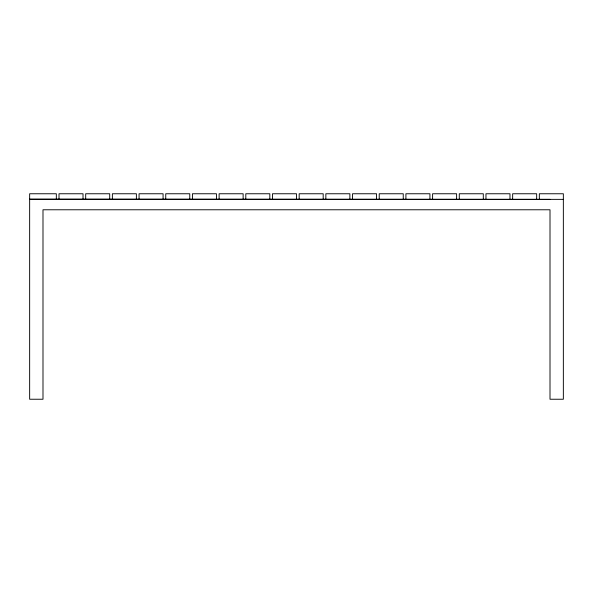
<?xml version="1.0" encoding="UTF-8"?>
<svg xmlns="http://www.w3.org/2000/svg" width="593" height="593" viewBox="0 0 593 593"><rect width="100%" height="100%" fill="white"/><g stroke="black" fill="none" stroke-linecap="round" stroke-linejoin="round"><path stroke-width="0.89" d="M29.65 199.1L550.007 199.367M29.65 199.367L563.35 199.367M539.333 199.1L539.333 193.763L563.35 193.763L563.35 399.237L550.007 399.237L550.007 209.774L42.992 209.774L42.992 399.237L29.65 399.237L29.65 193.763L56.335 193.763L56.335 199.1M536.665 199.1L536.665 193.763L512.649 193.763L512.649 199.1M509.98 199.1L509.98 193.763L485.964 193.763L485.964 199.1M483.295 199.1L483.295 193.763L459.279 193.763L459.279 199.1M456.61 199.1L456.61 193.763L432.594 193.763L432.594 199.1M429.925 199.1L429.925 193.763L405.909 193.763L405.909 199.1M403.24 199.1L403.24 193.763L379.224 193.763L379.224 199.1M376.555 199.1L376.555 193.763L352.538 193.763L352.538 199.1M349.87 199.1L349.87 193.763L325.853 193.763L325.853 199.1M323.185 199.1L323.185 193.763L299.168 193.763L299.168 199.1M296.5 199.1L296.5 193.763L272.483 193.763L272.483 199.1M269.815 199.1L269.815 193.763L245.799 193.763L245.799 199.1M243.13 199.1L243.13 193.763L219.114 193.763L219.114 199.1M216.445 199.1L216.445 193.763L192.429 193.763L192.429 199.1M189.76 199.1L189.76 193.763L165.743 193.763L165.743 199.1M163.075 199.1L163.075 193.763L139.058 193.763L139.058 199.1M136.39 199.1L136.39 193.763L112.373 193.763L112.373 199.1M109.705 199.1L109.705 193.763L85.688 193.763L85.688 199.1M83.02 199.1L83.02 193.763L59.003 193.763L59.003 199.1"/></g></svg>
